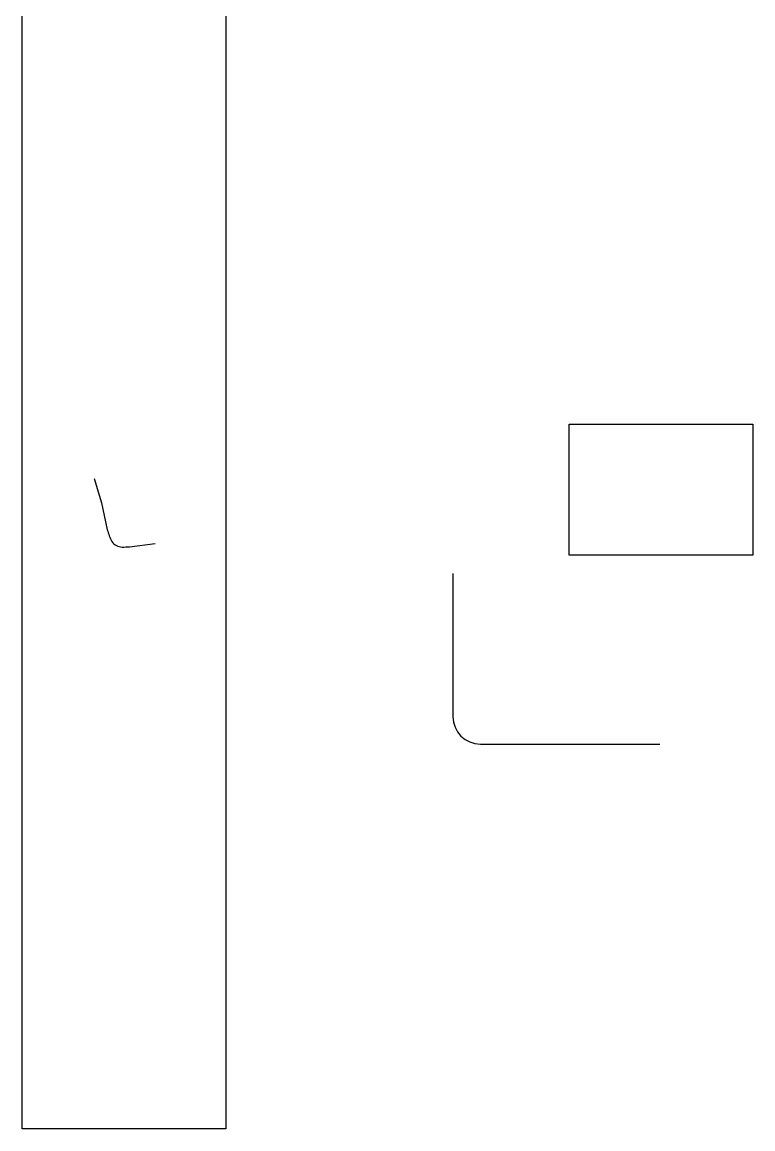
# Model space of a CAD drawing. Header units: millimetres. Extents: x 2710 to 5600, y -196 to 4653.
# Drawn here: x 2710 to 4311, y -196 to 2229 of the extents above; entities that cross this region are included whole.
import ezdxf

# ---------------------------------------------------------------- set-up
doc = ezdxf.new("R2010")
doc.units = ezdxf.units.MM
picture_1 = doc.add_image_def('image1.jpg', size_in_pixel=(1000, 10864))

msp = doc.modelspace()

# ---------------------------------------------------------------- linework, layer by layer
for p, q in [((3653.775, 1020.47), (3653.775, 707.056)), ((3713.775, 647.056), (4107.26, 647.056))]:
    msp.add_line(p, q)
msp.add_lwpolyline([(3908.269, 1347.77), (4310.843, 1347.77), (4310.843, 1060.961), (3908.269, 1060.961)], close=True)
msp.add_lwpolyline([(2867.878, 1228.599), (2883.686, 1175.27), (2892.685, 1133.757), (2896.348, 1116.503, 0.05218054), (2906.452, 1090.584, 0.24069748), (2928.871, 1078.684, 0.01521141), (2944.907, 1079.208), (3001.615, 1086.237)], format="xyb")
msp.add_arc((3713.775, 707.056), 60, 180, 270)

# ---------------------------------------------------------------- pictures from other files: only their frames are drawn
image = msp.add_image(picture_1, insert=(2709.818, -196.077), size_in_units=(446.379, 4849.457))
image.dxf.flags = 7

doc.saveas('drawing.dxf')
